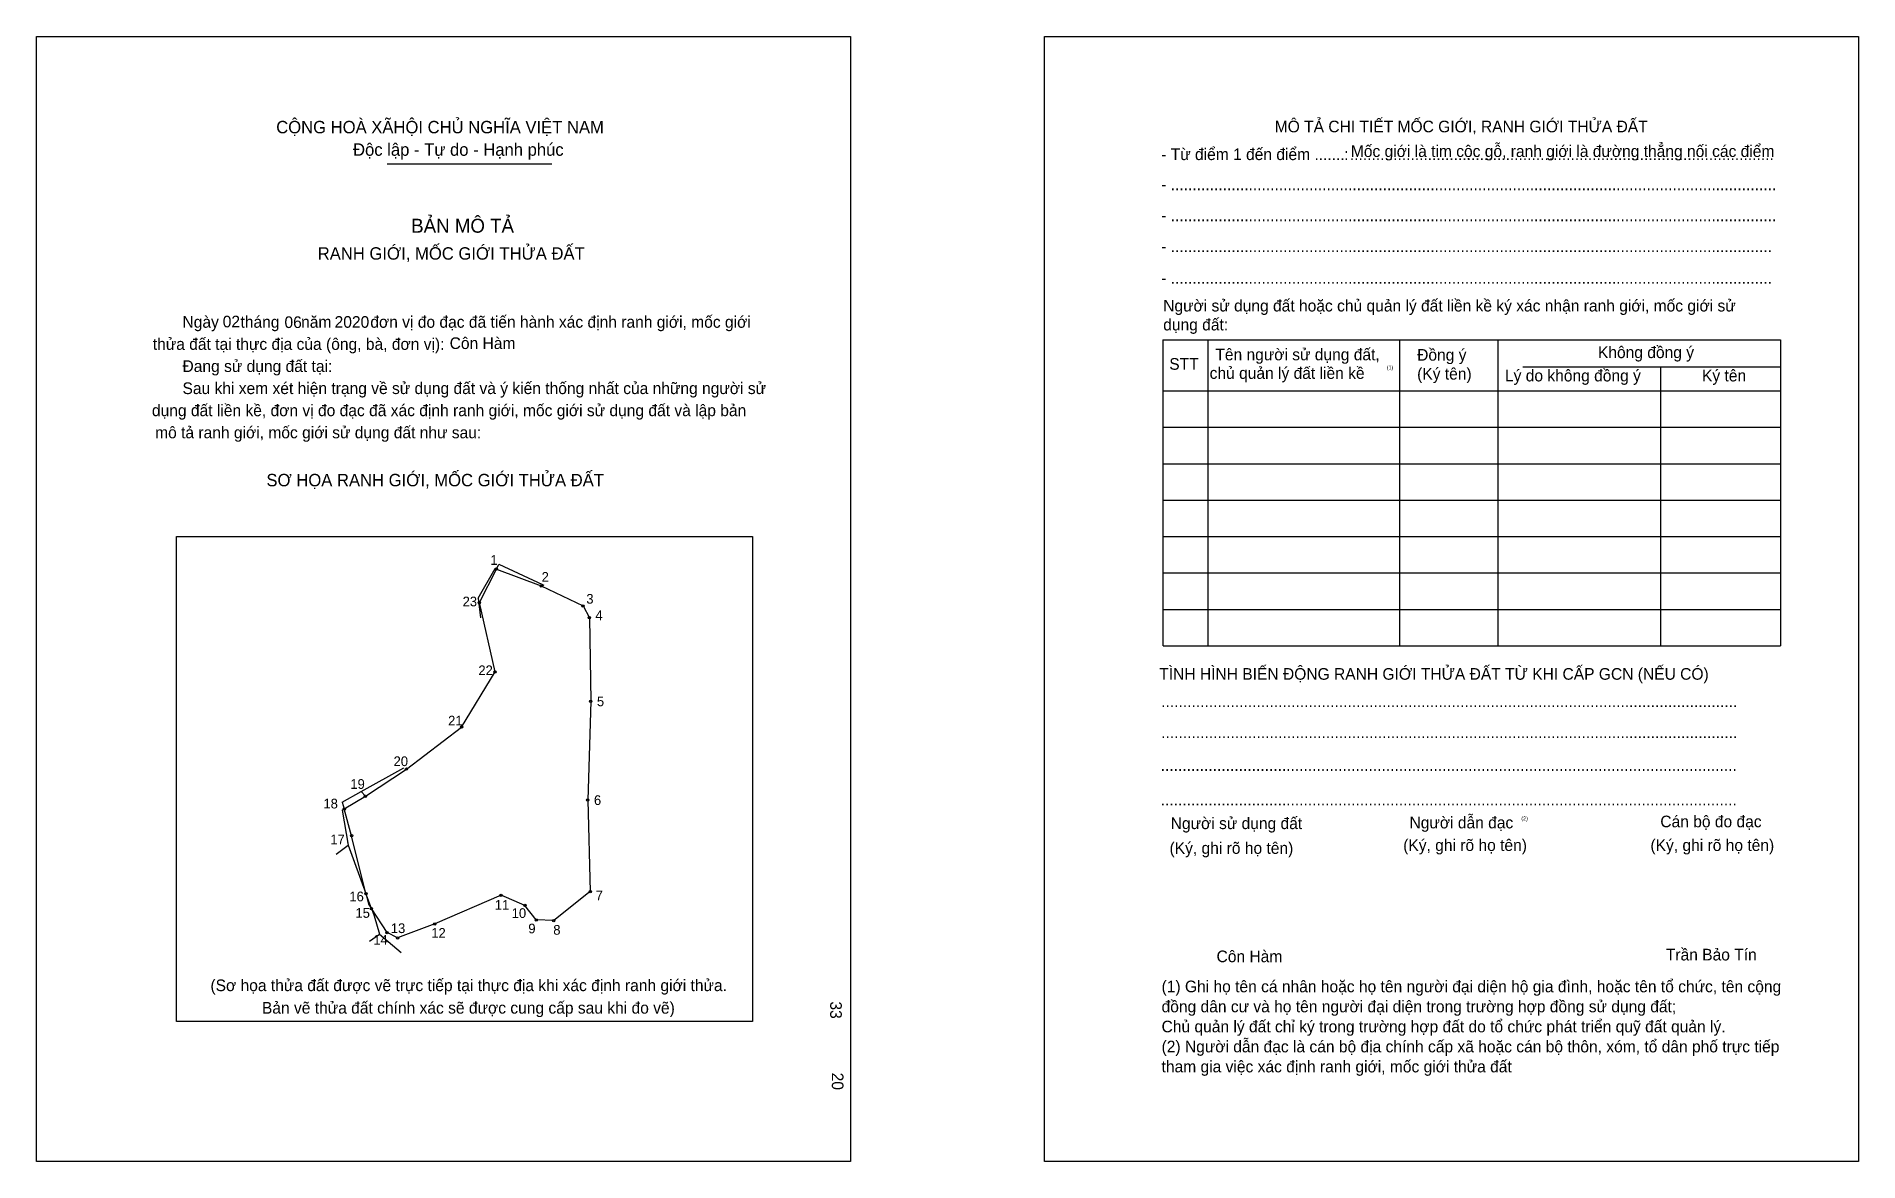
# Model space of a CAD drawing. Extents: x 548857 to 549718, y 1823318 to 1823850.
import ezdxf

# ---------------------------------------------------------------- set-up
doc = ezdxf.new("R2010")
doc.units = 0
for name, color, linetype in [('bmtKhungInTrang1', 7, 'Continuous'), ('bmtKhungInTrang2', 7, 'Continuous'), ('bmtNoiDung', 7, 'Continuous'), ('bmtTemplate', 7, 'Continuous'), ('CanhThua', 7, 'Continuous'), ('MocDinhThua', 7, 'Continuous'), ('RauThua', 7, 'Continuous'), ('SoHieuDinhThua', 7, 'Continuous')]:
    doc.layers.add(name, color=color, linetype=linetype)

msp = doc.modelspace()

# ---------------------------------------------------------------- linework, layer by layer
at = {"layer": 'bmtKhungInTrang1'}
msp.add_lwpolyline([(548857.47, 1823849.54), (549242.04, 1823849.54), (549242.04, 1823317.62), (548857.47, 1823317.62)], close=True, dxfattribs=at)
at = {"layer": 'bmtKhungInTrang2'}
msp.add_lwpolyline([(549333.75, 1823849.54), (549718.32, 1823849.54), (549718.32, 1823317.62), (549333.75, 1823317.62)], close=True, dxfattribs=at)
at = {"layer": 'bmtTemplate'}
for p, q in [((549023.19, 1823789.25), (549100.96, 1823789.25)), ((549410.9, 1823706.07), (549410.9, 1823561.47)), ((549501.37, 1823706.07), (549501.37, 1823561.47)), ((549547.91, 1823706.24), (549547.91, 1823561.47)), ((549681.5, 1823706.07), (549681.5, 1823561.47)), ((549559.71, 1823693.33), (549681.5, 1823693.33)), ((549389.81, 1823681.97), (549681.5, 1823681.97)), ((549389.81, 1823664.75), (549681.5, 1823664.75)), ((549389.81, 1823647.54), (549681.5, 1823647.54)), ((549389.81, 1823630.33), (549681.5, 1823630.33)), ((549389.81, 1823613.11), (549681.5, 1823613.11)), ((549389.81, 1823595.9), (549681.5, 1823595.9)), ((549389.81, 1823578.68), (549681.5, 1823578.68)), ((549389.81, 1823561.47), (549681.5, 1823561.47))]:
    msp.add_line(p, q, dxfattribs=at)
for points in [[(549389.62, 1823706.07), (549681.5, 1823706.07)], [(549389.62, 1823706.07), (549389.62, 1823561.47)], [(549624.73, 1823693.16), (549624.73, 1823561.47)]]:
    msp.add_lwpolyline(points, dxfattribs=at)
msp.add_lwpolyline([(548923.63, 1823383.87), (548923.63, 1823613.09), (549195.75, 1823613.09), (549195.75, 1823383.87)], close=True, dxfattribs=at)
at = {"layer": 'CanhThua'}
for p, q in [((549066.78, 1823581.85), (549074.77, 1823597.74)), ((549074.77, 1823597.74), (549095.95, 1823589.79)), ((549095.95, 1823589.79), (549115.71, 1823580.34)), ((549074.18, 1823549.14), (549066.78, 1823581.85)), ((549115.71, 1823580.34), (549118.71, 1823574.71)), ((549118.71, 1823574.71), (549119.34, 1823535.21)), ((549058.35, 1823523.03), (549074.18, 1823549.14)), ((549119.34, 1823535.21), (549117.91, 1823488.5)), ((549032.27, 1823503.14), (549058.35, 1823523.03)), ((549012.86, 1823490.3), (549032.27, 1823503.14)), ((549002.88, 1823484.31), (549012.86, 1823490.3)), ((549006.39, 1823471.68), (549002.88, 1823484.31)), ((549117.91, 1823488.5), (549119.11, 1823445.29)), ((549013.13, 1823444.29), (549006.39, 1823471.68)), ((549015.73, 1823437.22), (549013.13, 1823444.29)), ((549076.97, 1823443.55), (549045.68, 1823429.98)), ((549088.22, 1823438.74), (549076.97, 1823443.55)), ((549093.59, 1823431.89), (549088.22, 1823438.74)), ((549119.11, 1823445.29), (549101.86, 1823431.53)), ((549023.1, 1823425.91), (549015.73, 1823437.22)), ((549045.68, 1823429.98), (549028.06, 1823423.36)), ((549101.86, 1823431.53), (549093.59, 1823431.89)), ((549028.06, 1823423.36), (549023.1, 1823425.91))]:
    msp.add_line(p, q, dxfattribs=at)
at = {"layer": 'MocDinhThua'}
for centre in [(549074.77, 1823597.74), (549095.95, 1823589.79), (549066.78, 1823581.85), (549115.71, 1823580.34), (549118.71, 1823574.71), (549074.18, 1823549.14), (549119.34, 1823535.21), (549058.35, 1823523.03), (549032.27, 1823503.14), (549012.86, 1823490.3), (549002.88, 1823484.31), (549117.91, 1823488.5), (549006.39, 1823471.68), (549013.13, 1823444.29), (549076.97, 1823443.55), (549088.22, 1823438.74), (549119.11, 1823445.29), (549015.73, 1823437.22), (549045.68, 1823429.98), (549093.59, 1823431.89), (549101.86, 1823431.53), (549023.1, 1823425.91), (549028.06, 1823423.36)]:
    msp.add_circle(centre, 0.551, dxfattribs=at)
at = {"layer": 'RauThua'}
for p, q in [((549066.15, 1823583.94), (549074.21, 1823597.95)), ((549074.21, 1823597.95), (549074.77, 1823597.74)), ((549074.77, 1823597.74), (549075.95, 1823600.08)), ((549075.95, 1823600.08), (549096.5, 1823590.39)), ((549096.5, 1823590.39), (549097.16, 1823590.19)), ((549066.15, 1823583.94), (549067.26, 1823574.74)), ((549010.92, 1823492.51), (549031.12, 1823503.71)), ((549001.97, 1823487.55), (549010.92, 1823492.51)), ((549001.97, 1823487.55), (549010.92, 1823492.51)), ((549010.92, 1823492.51), (549012.86, 1823490.3)), ((549010.92, 1823492.51), (549012.86, 1823490.3)), ((549010.92, 1823492.51), (549012.86, 1823490.3)), ((549001.95, 1823483.76), (549002.88, 1823484.31)), ((549001.95, 1823483.76), (549002.88, 1823484.31)), ((549001.95, 1823483.76), (549004.69, 1823467.28)), ((549001.95, 1823483.76), (549004.69, 1823467.28)), ((549001.97, 1823487.55), (549002.88, 1823484.31)), ((549001.97, 1823487.55), (549002.88, 1823484.31)), ((548999.07, 1823463.01), (549004.69, 1823467.28)), ((549004.44, 1823468.81), (549004.69, 1823467.28)), ((549004.69, 1823467.28), (549013.13, 1823444.29)), ((549004.69, 1823467.28), (549007.53, 1823459.54)), ((549013.13, 1823444.29), (549014.35, 1823439.33)), ((549013.13, 1823444.29), (549014.35, 1823439.33)), ((549014.35, 1823439.33), (549015.73, 1823437.22)), ((549014.35, 1823439.33), (549015.73, 1823437.22)), ((549015.73, 1823437.22), (549017, 1823433.76)), ((549015.73, 1823437.22), (549017, 1823433.76)), ((549017, 1823433.76), (549019.51, 1823425.17)), ((549017, 1823433.76), (549019.51, 1823425.17)), ((549014.82, 1823421.81), (549019.51, 1823425.17)), ((549019.51, 1823425.17), (549029.76, 1823416.54))]:
    msp.add_line(p, q, dxfattribs=at)

# ---------------------------------------------------------------- texts
at = {"layer": 'bmtNoiDung'}
for s, p in [('02', (548945.47, 1823712)), ('06', (548974.65, 1823711.69)), ('2020', (548998.33, 1823711.81)), ('Côn Hàm', (549052.69, 1823701.76)), ('Côn Hàm', (549415.01, 1823411.89))]:
    msp.add_text(s, height=5.503, dxfattribs=at).set_placement(p)
for s, p in [('33', (549232.46, 1823393.34)), ('20', (549233.25, 1823359.67))]:
    msp.add_text(s, height=5.503, rotation=270, dxfattribs=at).set_placement(p)
at = {"layer": 'bmtTemplate'}
for s, height, p in [('CỘNG HOÀ XÃHỘI CHỦ NGHĨA VIỆT NAM', 5.8694, (548970.75, 1823803.73)), ('MÔ TẢ CHI TIẾT MỐC GIỚI, RANH GIỚI THỬA ĐẤT', 5.5005, (549442.49, 1823804.2)), ('Độc lập - Tự do - Hạnh phúc', 5.8694, (549007.05, 1823793.11)), ('Mốc giới là tim cộc gỗ, ranh giới là đường thẳng nối các điểm', 5.5005, (549478.46, 1823792.54)), ('- Từ điểm 1 đến điểm .......', 5.5005, (549388.87, 1823791.08)), (':', 5.5, (549475.29, 1823791.08)), ('..................................................................................................', 5.5005, (549478, 1823791.08)), ('- ............................................................................................................................................', 5.50046, (549388.87, 1823776.83)), ('BẢN MÔ TẢ', 6.603, (549034.52, 1823756.74)), ('- ............................................................................................................................................', 5.50046, (549388.87, 1823762.19)), ('RANH GIỚI, MỐC GIỚI THỬA ĐẤT', 5.8694, (548990.37, 1823744)), ('- ...........................................................................................................................................', 5.50046, (549388.87, 1823747.56)), ('- ...........................................................................................................................................', 5.50046, (549388.87, 1823732.58)), ('Người sử dụng đất hoặc chủ quản lý đất liền kề ký xác nhận ranh giới, mốc giới sử', 5.5005, (549389.81, 1823719.5)), ('Ngày     tháng     năm         đơn vị đo đạc đã tiến hành xác định ranh giới, mốc giới ', 5.5025, (548926.47, 1823711.81)), ('dụng đất:', 5.5, (549389.81, 1823710.55)), ('thửa đất tại thực địa của (ông, bà, đơn vị):', 5.5025, (548912.44, 1823701.36)), ('Đang sử dụng đất tại:', 5.5025, (548926.47, 1823690.91)), ('STT', 5.5, (549392.68, 1823691.96)), ('Tên người sử dụng đất,', 5.5005, (549414.45, 1823696.43)), ('Đồng ý', 5.5, (549509.78, 1823696.26)), ('Không đồng ý', 5.5005, (549595.2, 1823697.47)), ('chủ quản lý đất liền kề', 5.5005, (549411.75, 1823687.64)), ('(1)', 1.834, (549495.41, 1823692.15)), ('(Ký tên)', 5.5, (549509.78, 1823687.31)), ('Lý do không đồng ý', 5.5005, (549551.27, 1823686.45)), ('Ký tên', 5.5, (549644.36, 1823686.45)), ('Sau khi xem xét hiện trạng về sử dụng đất và ý kiến thống nhất của những người sử ', 5.5025, (548926.47, 1823680.46)), ('dụng đất liền kề, đơn vị đo đạc đã xác định ranh giới, mốc giới sử dụng đất và lập bản', 5.5025, (548912.03, 1823670.01)), ('mô tả ranh giới, mốc giới sử dụng đất như sau:', 5.5025, (548913.54, 1823659.56)), ('SƠ HỌA RANH GIỚI, MỐC GIỚI THỬA ĐẤT', 5.8694, (548966.12, 1823636.86)), ('TÌNH HÌNH BIẾN ĐỘNG RANH GIỚI THỬA ĐẤT TỪ KHI CẤP GCN (NẾU CÓ)', 5.5005, (549387.95, 1823545.41)), ('.....................................................................................................................................', 5.5087, (549388.87, 1823532.47)), ('.....................................................................................................................................', 5.5087, (549388.87, 1823517.84)), ('.....................................................................................................................................', 5.5087, (549388.59, 1823502.34)), ('.....................................................................................................................................', 5.5087, (549388.59, 1823485.99)), ('Người sử dụng đất', 5.5005, (549393.36, 1823474.8)), ('Người dẫn đạc', 5.5005, (549506.18, 1823475.15)), ('(2)', 1.834, (549559, 1823478.94)), ('Cán bộ đo đạc', 5.5005, (549624.67, 1823475.66)), ('(Ký, ghi rõ họ tên)', 5.5005, (549392.8, 1823463.1)), ('(Ký, ghi rõ họ tên)', 5.5005, (549503.19, 1823464.47)), ('(Ký, ghi rõ họ tên)', 5.5005, (549620, 1823464.47)), ('Trần Bảo Tín', 5.5005, (549627.29, 1823412.71)), ('(Sơ họa thửa đất được vẽ trực tiếp tại thực địa khi xác định ranh giới thửa.', 5.5025, (548939.68, 1823398.2)), ('(1) Ghi họ tên cá nhân hoặc họ tên người đại diện hộ gia đình, hoặc tên tổ chức, tên cộng', 5.5005, (549389.04, 1823397.67)), ('Bản vẽ thửa đất chính xác sẽ được cung cấp sau khi đo vẽ)', 5.5025, (548964.01, 1823387.56)), ('đồng dân cư và họ tên người đại diện trong trường hợp đồng sử dụng đất;', 5.5005, (549389.04, 1823388.2)), ('Chủ quản lý đất chỉ ký trong trường hợp đất do tổ chức phát triển quỹ đất quản lý.', 5.5005, (549389.04, 1823378.73)), ('(2) Người dẫn đạc là cán bộ địa chính cấp xã hoặc cán bộ thôn, xóm, tổ dân phố trực tiếp', 5.5005, (549389.04, 1823369.26)), ('tham gia việc xác định ranh giới, mốc giới thửa đất', 5.5005, (549389.04, 1823359.8))]:
    msp.add_text(s, height=height, dxfattribs=at).set_placement(p)
at = {"layer": 'SoHieuDinhThua'}
for s, height, p in [('1', 4.59, (549071.91, 1823599.72)), ('2', 4.59, (549096.14, 1823591.72)), ('23', 4.588, (549058.81, 1823580.11)), ('3', 4.59, (549117.25, 1823581.36)), ('4', 4.59, (549121.53, 1823573.56)), ('22', 4.588, (549066.26, 1823547.58)), ('5', 4.59, (549122.27, 1823532.89)), ('21', 4.588, (549051.96, 1823523.8)), ('20', 4.588, (549026.2, 1823504.59)), ('19', 4.588, (549005.77, 1823493.83)), ('6', 4.59, (549120.87, 1823486.2)), ('18', 4.588, (548993.06, 1823484.57)), ('17', 4.588, (548996.31, 1823467.64)), ('16', 4.588, (549005.32, 1823440.66)), ('11', 4.588, (549074.01, 1823436.67)), ('7', 4.59, (549121.64, 1823441.06)), ('15', 4.588, (549008.19, 1823432.87)), ('13', 4.588, (549024.9, 1823425.65)), ('10', 4.588, (549082.01, 1823432.8)), ('9', 4.59, (549089.86, 1823425.51)), ('8', 4.59, (549101.65, 1823424.87)), ('14', 4.588, (549016.62, 1823420.21)), ('12', 4.588, (549044.01, 1823423.43))]:
    msp.add_text(s, height=height, dxfattribs=at).set_placement(p)

doc.saveas('drawing.dxf')
